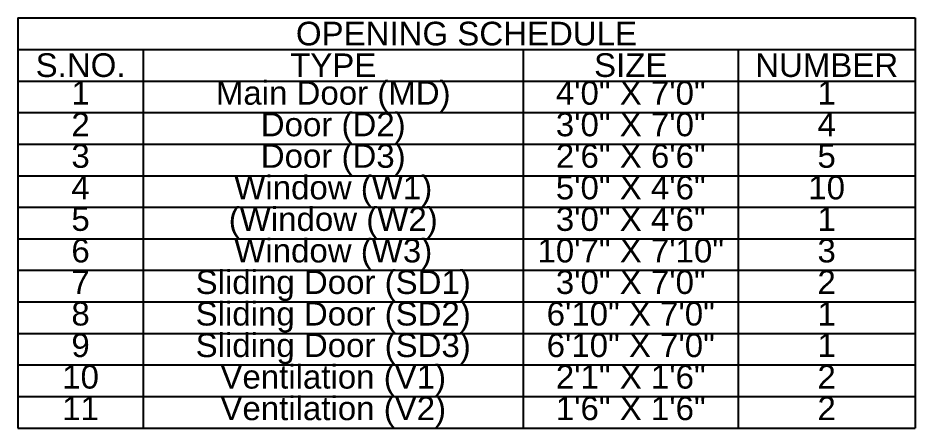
# Model space of a CAD drawing. Header units: inches. Extents: x 115570 to 265311, y 61168 to 314550.
# Drawn here: x 150760.2 to 151142.3, y 80852.5 to 81027.1 of the extents above; entities that cross this region are included whole.
import ezdxf

# ---------------------------------------------------------------- set-up
doc = ezdxf.new("R2010")
doc.units = ezdxf.units.IN
doc.header["$MEASUREMENT"] = 0
doc.layers.get('0').update_dxf_attribs({"lineweight": 25})
doc.styles.get("Standard").update_dxf_attribs({"font": 'arial.ttf'})

# ---------------------------------------------------------------- blocks, each defined once
blk = doc.blocks.new('*T328')
at = {"color": 0, "linetype": 'ByBlock', "lineweight": -2, "transparency": 16777216}
for p, q in [((0, 0), (382.06, 0)), ((0, 0), (0, -174.53)), ((382.06, 0), (382.06, -174.52)), ((0, -13.43), (382.06, -13.42)), ((53.35, -13.42), (53.35, -174.52)), ((215.2, -13.42), (215.2, -174.52)), ((306.77, -13.42), (306.78, -174.52)), ((0, -26.85), (382.06, -26.85)), ((0, -40.28), (382.06, -40.27)), ((0, -53.7), (382.06, -53.7)), ((0, -67.13), (382.06, -67.12)), ((0, -80.55), (382.06, -80.55)), ((0, -93.98), (382.06, -93.97)), ((0, -107.4), (382.06, -107.4)), ((0, -120.83), (382.06, -120.82)), ((0, -134.25), (382.06, -134.25)), ((0, -147.68), (382.06, -147.67)), ((0, -161.1), (382.06, -161.1)), ((0, -174.53), (382.06, -174.52))]:
    blk.add_line(p, q, dxfattribs=at)
at = {"color": 0, "transparency": 16777216, "rotation": 0.0006}
for s, insert, char_height, width, attachment_point in [('OPENING SCHEDULE', (191.03, -6.71), 10.0637, 382.0543, 5), ('S.NO.', (26.68, -20.14), 10.064, 53.343, 5), ('TYPE', (134.28, -20.14), 10.064, 161.8462, 5), ('SIZE', (260.99, -20.13), 10.064, 91.5642, 5), ('NUMBER', (344.42, -20.13), 10.064, 75.2808, 5), ('Main Door (MD)', (134.28, -26.85), 10.0637, 161.8462, 2), ('4\'0" X 7\'0"', (260.99, -26.85), 10.0637, 91.5642, 2), ('1', (26.68, -26.85), 10.06, 53.343, 2), ('1', (344.42, -26.85), 10.06, 75.2808, 2), ('2', (26.68, -40.28), 10.06, 53.343, 2), ('Door (D2)', (134.28, -40.28), 10.064, 161.8462, 2), ('3\'0" X 7\'0"', (260.99, -40.28), 10.0637, 91.5642, 2), ('4', (344.42, -40.27), 10.06, 75.2808, 2), ('Door (D3)', (134.28, -53.7), 10.064, 161.8462, 2), ('3', (26.68, -53.7), 10.06, 53.343, 2), ('2\'6" X 6\'6"', (260.99, -53.7), 10.0637, 91.5642, 2), ('5', (344.42, -53.7), 10.06, 75.2808, 2), ('4', (26.68, -67.13), 10.06, 53.343, 2), ('Window (W1)', (134.28, -67.13), 10.0637, 161.8462, 2), ('5\'0" X 4\'6"', (260.99, -67.13), 10.0637, 91.5642, 2), ('10', (344.42, -67.13), 10.064, 75.2808, 2), ('(Window (W2)', (134.28, -80.55), 10.0637, 161.8462, 2), ('5', (26.68, -80.55), 10.06, 53.343, 2), ('3\'0" X 4\'6"', (260.99, -80.55), 10.0637, 91.5642, 2), ('1', (344.42, -80.55), 10.06, 75.2808, 2), ('6', (26.68, -93.98), 10.06, 53.343, 2), ('Window (W3)', (134.28, -93.98), 10.0637, 161.8462, 2), ('10\'7" X 7\'10"', (260.99, -93.98), 10.0637, 91.5642, 2), ('3', (344.42, -93.98), 10.06, 75.2808, 2), ('Sliding Door (SD1)', (134.28, -107.4), 10.0637, 161.8462, 2), ('7', (26.68, -107.4), 10.06, 53.343, 2), ('3\'0" X 7\'0"', (260.99, -107.4), 10.0637, 91.5642, 2), ('2', (344.42, -107.4), 10.06, 75.2808, 2), ('8', (26.68, -120.83), 10.06, 53.343, 2), ('Sliding Door (SD2)', (134.28, -120.83), 10.0637, 161.8462, 2), ('6\'10" X 7\'0"', (260.99, -120.83), 10.0637, 91.5642, 2), ('1', (344.42, -120.83), 10.06, 75.2808, 2), ('Sliding Door (SD3)', (134.28, -134.25), 10.0637, 161.8462, 2), ('9', (26.68, -134.25), 10.06, 53.343, 2), ('6\'10" X 7\'0"', (260.99, -134.25), 10.0637, 91.5642, 2), ('1', (344.42, -134.25), 10.06, 75.2808, 2), ('10', (26.68, -147.68), 10.064, 53.343, 2), ('Ventilation (V1)', (134.28, -147.68), 10.0637, 161.8462, 2), ('2\'1" X 1\'6" ', (260.99, -147.68), 10.0637, 91.5642, 2), ('2', (344.42, -147.68), 10.06, 75.2808, 2), ('11', (26.68, -161.1), 10.064, 53.343, 2), ('Ventilation (V2)', (134.28, -161.1), 10.0637, 161.8462, 2), ('1\'6" X 1\'6"', (260.99, -161.1), 10.0637, 91.5642, 2), ('2', (344.42, -161.1), 10.06, 75.2808, 2)]:
    blk.add_mtext(s, dxfattribs=dict(at, insert=insert, char_height=char_height, width=width, attachment_point=attachment_point))

msp = doc.modelspace()

# ---------------------------------------------------------------- block references
msp.add_blockref('*T328', (150760.24, 81027.06))

doc.saveas('drawing.dxf')
